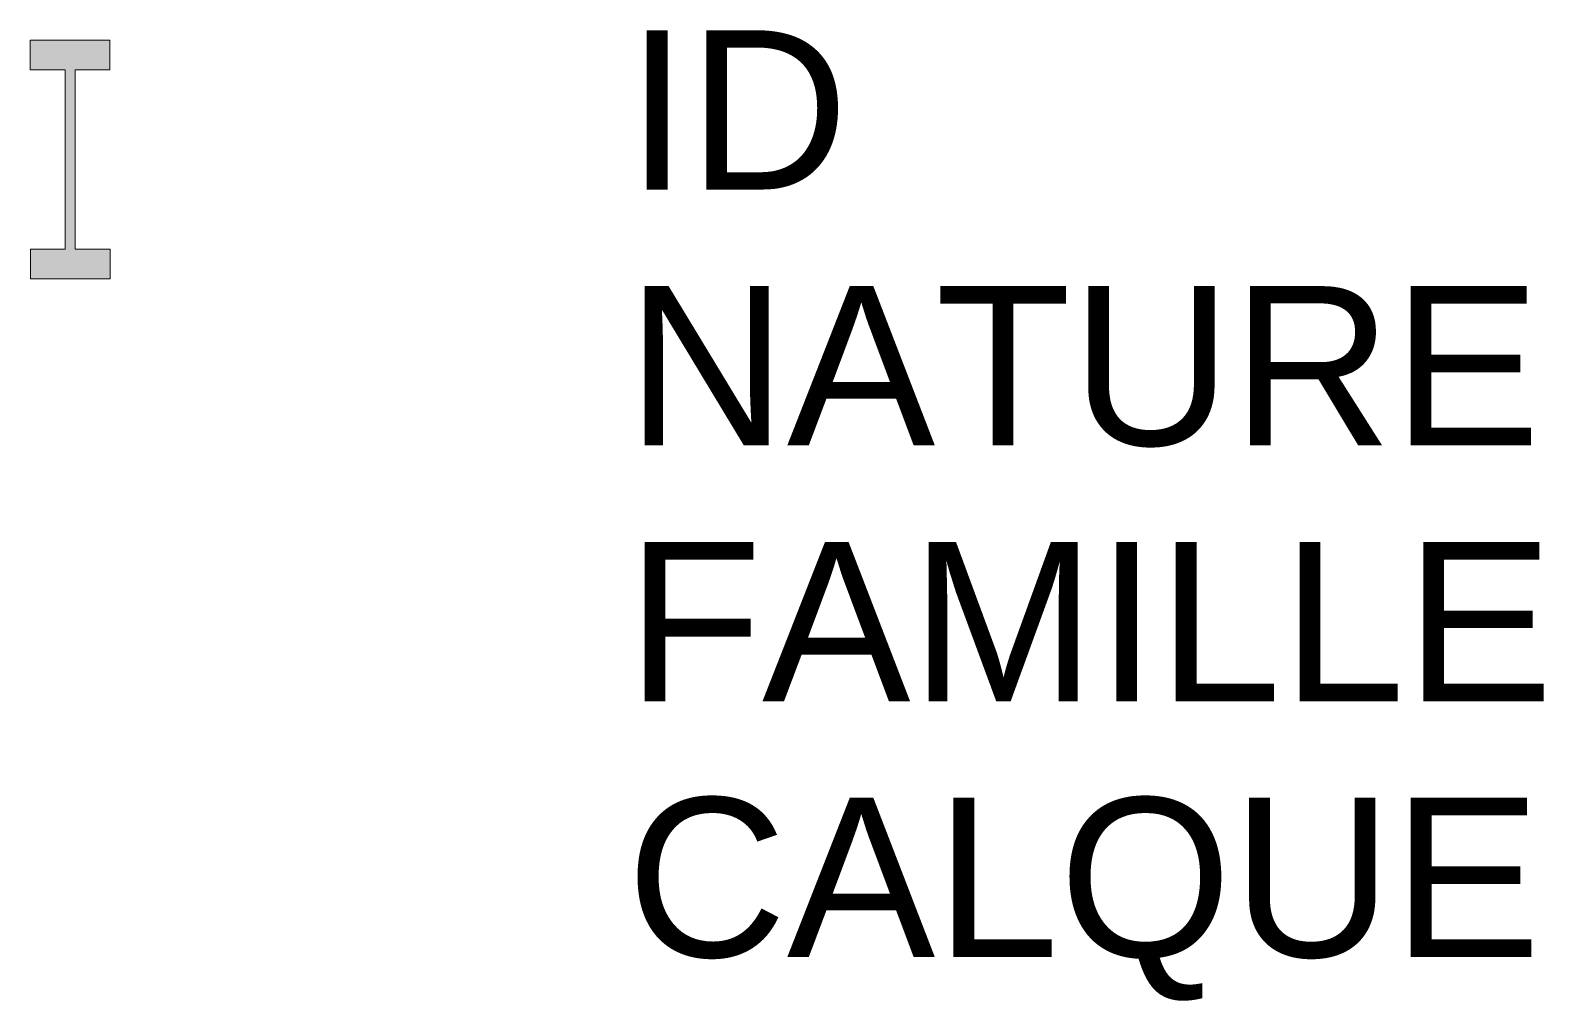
# Model space of a CAD drawing. Header units: metres. Extents: x -0.04 to 1.86, y -1.06 to 0.16.
import ezdxf

# ---------------------------------------------------------------- set-up
doc = ezdxf.new("R2010")
doc.units = ezdxf.units.M
doc.linetypes.add('Socle_Continu', pattern=[2.5, 2.5, 0])
doc.layers.add('UNITA_SCT', color=54, linetype='Socle_Continu', lineweight=13)
doc.styles.get("Standard").update_dxf_attribs({"font": 'arial.ttf'})

msp = doc.modelspace()

# ---------------------------------------------------------------- hatches: boundary and pattern name
at = {"layer": 'UNITA_SCT', "linetype": 'Socle_Continu'}
msp.add_hatch(color=256, dxfattribs=at).paths.add_polyline_path([(0.0561, 0.15), (-0.0439, 0.15), (-0.0438, 0.1125), (-0.0001, 0.1125), (0.0001, -0.1125), (-0.0437, -0.1125), (-0.0436, -0.15), (0.0564, -0.15), (0.0563, -0.1125), (0.0126, -0.1125), (0.0124, 0.1125), (0.0562, 0.1125)])

# ---------------------------------------------------------------- linework, layer by layer
for p, q in [((0.0561, 0.15), (-0.0439, 0.15)), ((-0.0439, 0.15), (-0.0438, 0.1125)), ((0.0562, 0.1125), (0.0561, 0.15)), ((-0.0438, 0.1125), (-0.0001, 0.1125)), ((-0.0001, 0.1125), (0.0001, -0.1125)), ((0.0126, -0.1125), (0.0124, 0.1125)), ((0.0124, 0.1125), (0.0562, 0.1125)), ((0.0001, -0.1125), (-0.0437, -0.1125)), ((-0.0437, -0.1125), (-0.0436, -0.15)), ((0.0563, -0.1125), (0.0126, -0.1125)), ((0.0564, -0.15), (0.0563, -0.1125)), ((-0.0436, -0.15), (0.0564, -0.15))]:
    msp.add_line(p, q, dxfattribs=at)

# ---------------------------------------------------------------- texts
at = {"layer": 'UNITA_SCT', "linetype": 'Socle_Continu', "flags": 9}
for tag, p, s in [('ID', (0.7047, -0.0376), 'DP_0287'), ('NATURE', (0.7047, -0.3589), 'Changement de matériau'), ('FAMILLE', (0.7047, -0.6802), 'Unitaire'), ('CALQUE', (0.7047, -1.0015), 'UNITA_SCT')]:
    msp.add_attdef(tag, p, s, height=0.2, dxfattribs=at)

doc.saveas('drawing.dxf')
